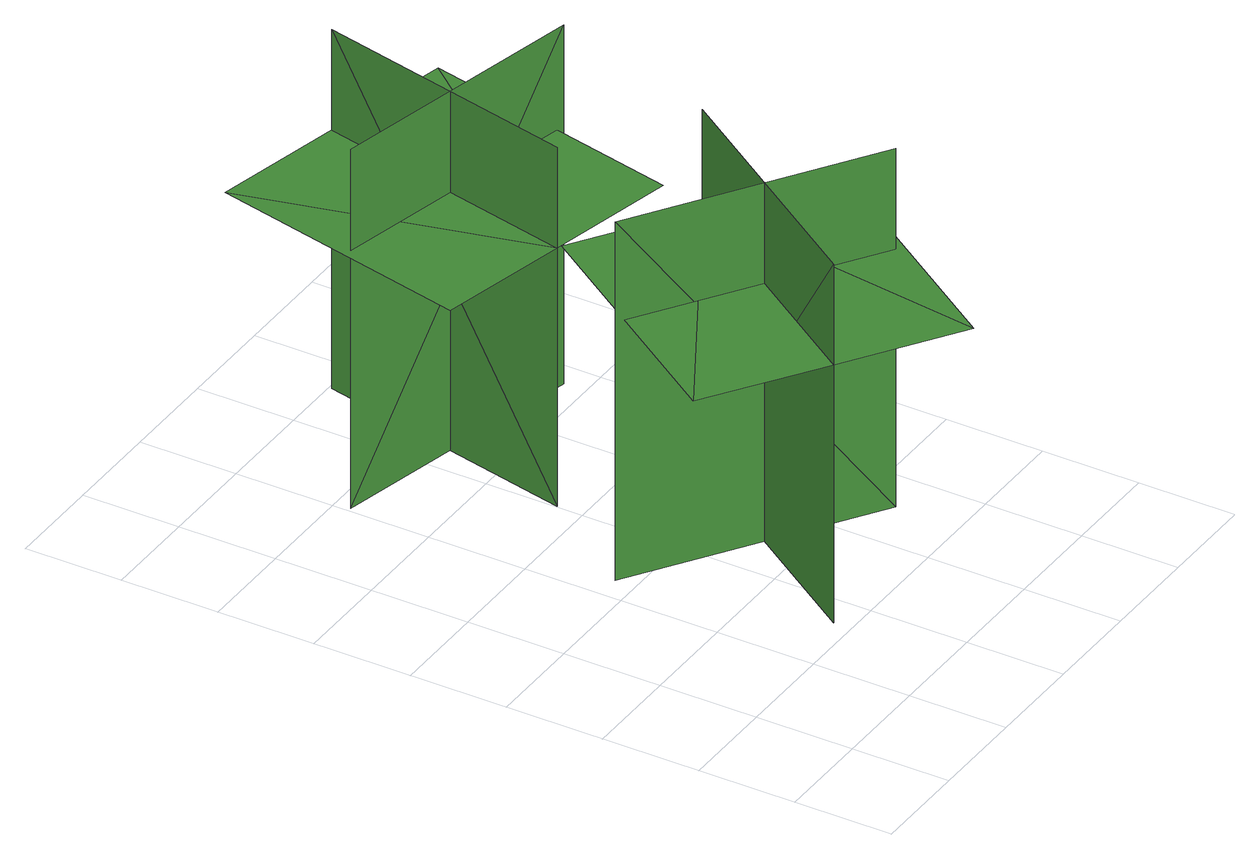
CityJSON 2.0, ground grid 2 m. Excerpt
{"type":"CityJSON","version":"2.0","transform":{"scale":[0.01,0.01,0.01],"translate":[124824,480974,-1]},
"CityObjects":{
"tree1":{"type":"SolitaryVegetationObject","geometry":[{"type":"MultiSurface","lod":"1","boundaries":[[[0,1,2]],[[0,2,3]],[[4,5,6]],[[4,6,7]],[[8,9,10]],[[8,10,11]],[[8,11,12]],[[8,12,13]]]}]},
"tree2":{"type":"SolitaryVegetationObject","geometry":[{"type":"MultiSurface","lod":"1","boundaries":[[[14,15,16]],[[14,16,17]],[[18,19,20]],[[18,20,21]],[[22,23,24]],[[22,24,25]],[[22,25,26]],[[22,26,27]]]}]}
},
"vertices":[
[706,330,38],[247,640,38],[247,640,807],[706,330,807],[638,692,38],[328,234,38],[328,234,807],[638,692,807],[638,692,592],[409,847,592],[99,389,592],[328,234,592],[557,79,592],[867,538,592],
[209,1167,34],[749,1046,34],[749,1046,804],[209,1167,804],[404,854,34],[525,1394,34],[525,1394,804],[404,854,804],[404,854,588],[674,794,588],[795,1334,588],[525,1394,588],[255,1455,588],[134,915,588]
]}
